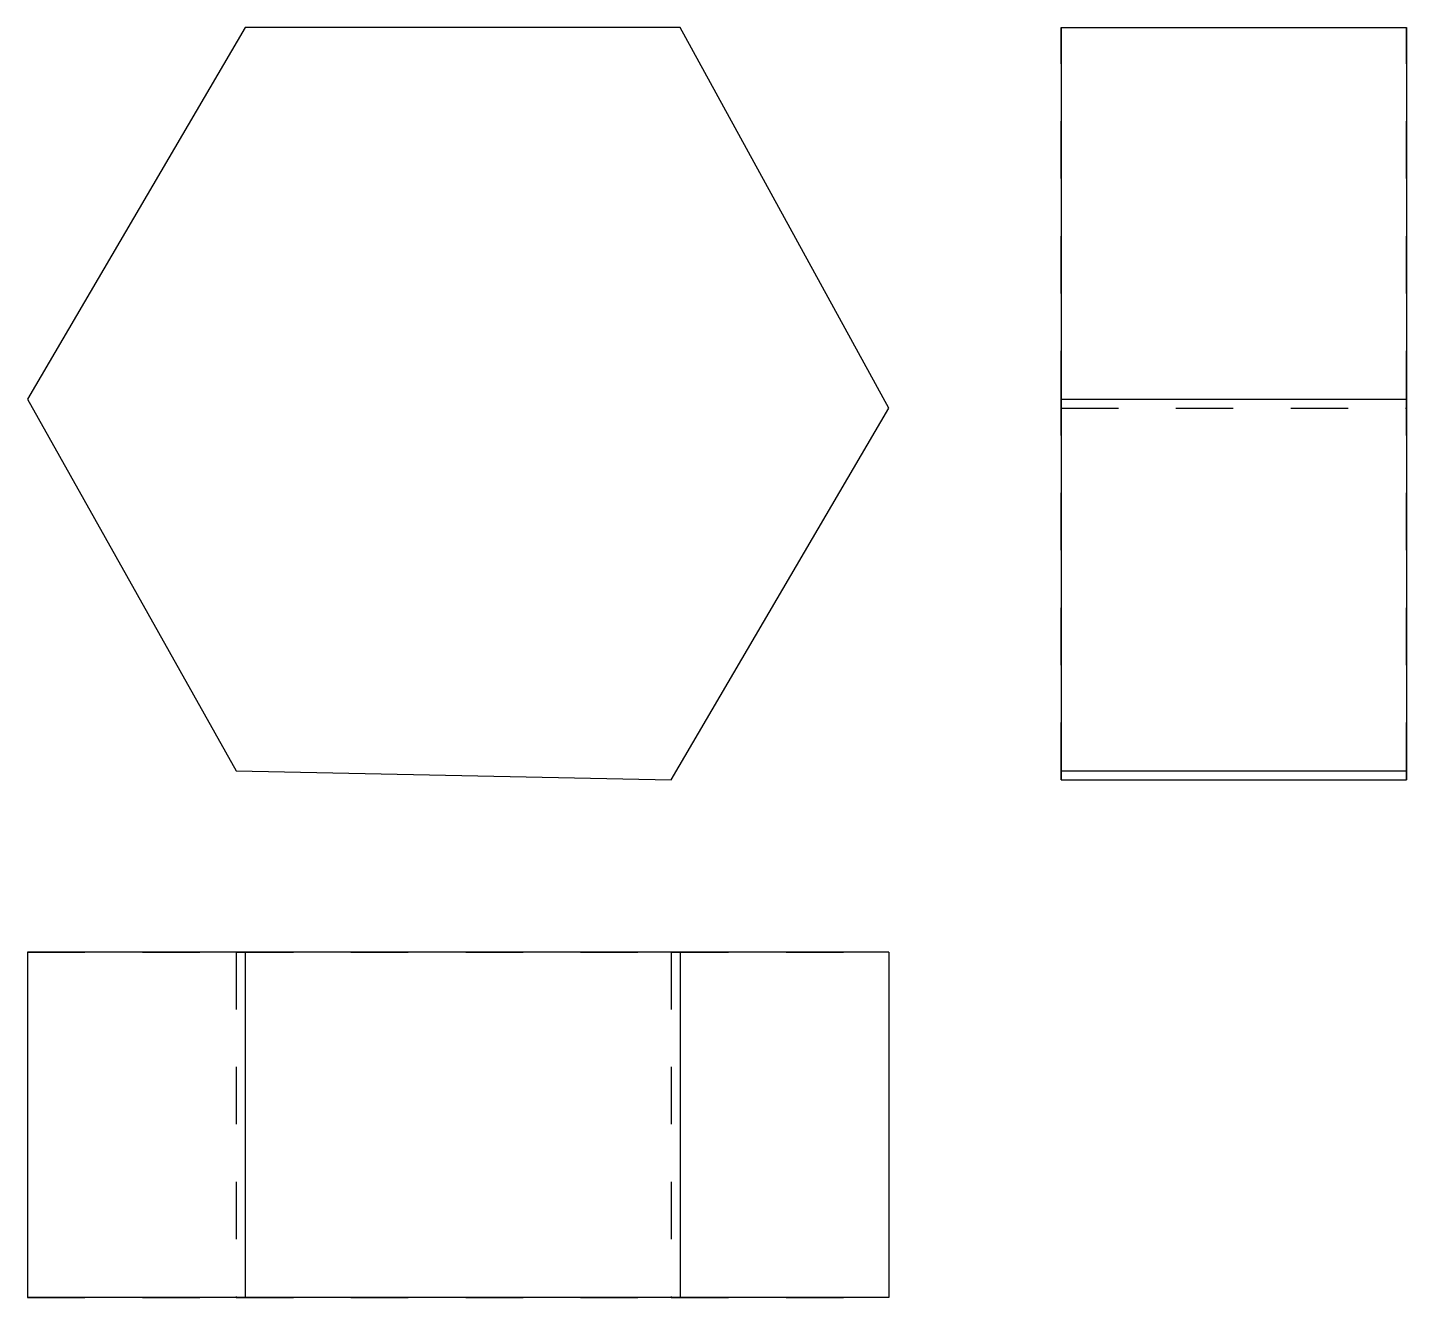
# Model space of a CAD drawing. Extents: x 0 to 2.4, y 0 to 2.21.
import ezdxf

# ---------------------------------------------------------------- set-up
doc = ezdxf.new("R2010")
doc.units = 0
doc.linetypes.add('HIDDEN', pattern=[0.075, 0.050025, -0.024975])
for name, color, linetype in [('FRONT', 7, 'CONTINUOUS'), ('LEFT', 7, 'CONTINUOUS'), ('LEFT_HID', 7, 'HIDDEN'), ('TOP', 7, 'CONTINUOUS'), ('TOP_HID', 7, 'HIDDEN')]:
    doc.layers.add(name, color=color, linetype=linetype)

msp = doc.modelspace()

# ---------------------------------------------------------------- linework, layer by layer
at = {"layer": 'FRONT'}
for p, q in [((0.378947, 2.212089), (0, 1.56472)), ((1.136842, 2.212089), (0.378947, 2.212089)), ((1.5, 1.548931), (1.136842, 2.212089)), ((0, 1.56472), (0.363158, 0.917352)), ((1.121053, 0.901563), (1.5, 1.548931)), ((0.363158, 0.917352), (1.121053, 0.901563))]:
    msp.add_line(p, q, dxfattribs=at)
at = {"layer": 'LEFT'}
for p, q in [((1.8, 2.212089), (2.401563, 2.212089)), ((1.8, 2.212089), (1.8, 1.56472)), ((2.401563, 2.212089), (2.401563, 1.56472)), ((1.8, 1.56472), (2.401563, 1.56472)), ((1.8, 1.56472), (1.8, 0.917352)), ((2.401563, 1.56472), (2.401563, 0.917352)), ((1.8, 0.917352), (2.401563, 0.917352)), ((1.8, 0.917352), (1.8, 0.901563)), ((2.401563, 0.917352), (2.401563, 0.901563)), ((1.8, 0.901563), (2.401563, 0.901563))]:
    msp.add_line(p, q, dxfattribs=at)
at = {"layer": 'LEFT_HID', "linetype": 'HIDDEN'}
for p, q in [((1.8, 1.548931), (1.8, 2.212089)), ((2.401563, 1.548931), (2.401563, 2.212089)), ((1.8, 1.548931), (2.401563, 1.548931)), ((1.8, 0.901563), (1.8, 1.548931)), ((2.401563, 0.901563), (2.401563, 1.548931))]:
    msp.add_line(p, q, dxfattribs=at)
at = {"layer": 'TOP'}
for p, q in [((0, 0.601563), (0, 0)), ((0.378947, 0.601563), (0, 0.601563)), ((0.378947, 0.601563), (0.378947, 0)), ((1.136842, 0.601563), (0.378947, 0.601563)), ((1.136842, 0.601563), (1.136842, 0)), ((1.5, 0.601563), (1.136842, 0.601563)), ((1.5, 0.601563), (1.5, 0)), ((0.378947, 0), (0, 0)), ((1.136842, 0), (0.378947, 0)), ((1.5, 0), (1.136842, 0))]:
    msp.add_line(p, q, dxfattribs=at)
at = {"layer": 'TOP_HID', "linetype": 'HIDDEN'}
for p, q in [((0, 0.601563), (0.363158, 0.601563)), ((0.363158, 0.601563), (0.363158, 0)), ((0.363158, 0.601563), (1.121053, 0.601563)), ((1.121053, 0.601563), (1.121053, 0)), ((1.121053, 0.601563), (1.5, 0.601563)), ((0, 0), (0.363158, 0)), ((0.363158, 0), (1.121053, 0)), ((1.121053, 0), (1.5, 0))]:
    msp.add_line(p, q, dxfattribs=at)

doc.saveas('drawing.dxf')
